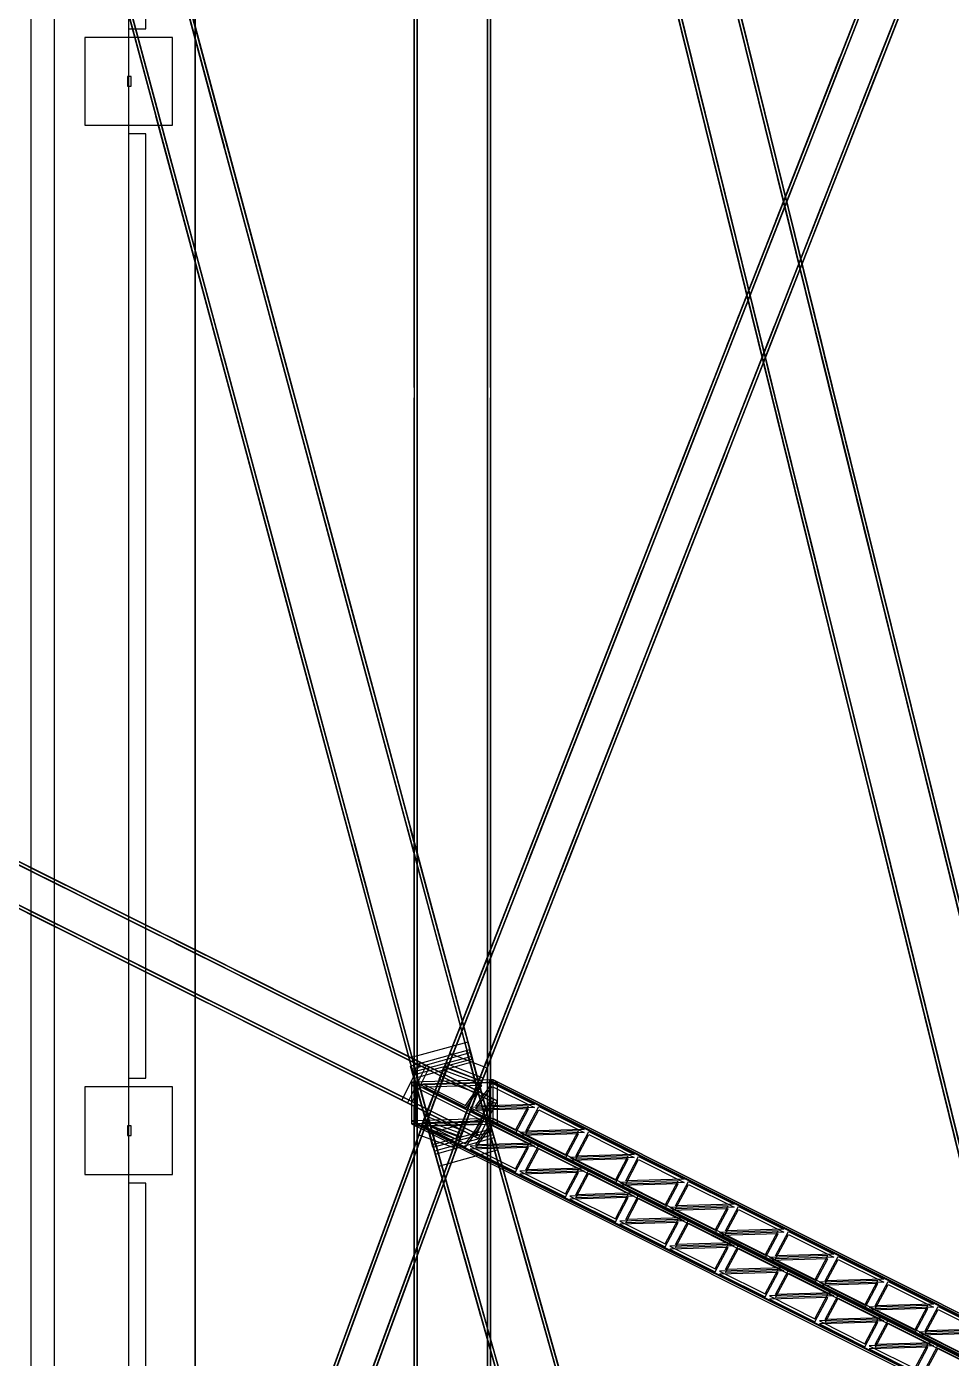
# Model space of a CAD drawing. Header units: millimetres. Extents: x -52000 to 48850, y -48850 to 51750.
# Drawn here: x -24534 to -19686, y 9807 to 16786 of the extents above; entities that cross this region are included whole.
import ezdxf

# ---------------------------------------------------------------- set-up
doc = ezdxf.new("R2010")
doc.units = ezdxf.units.MM
doc.layers.add('D-STR-BASE', color=7, linetype='Continuous', lineweight=25)
doc.layers.add('D-STR-STRC', color=7, linetype='Continuous', lineweight=25)

msp = doc.modelspace()

# ---------------------------------------------------------------- linework, layer by layer
at = {"layer": 'D-STR-BASE'}
for points in [[(-24390, 22450), (-24390, -22450), (-24510, -22450), (-24510, 22450)], [(-24390, 22450), (-24390, -22450), (-24510, -22450), (-24510, 22450)], [(-24000, 22000), (-24000, -22000), (-23650, -22000), (-23650, 22000)], [(-24000, 22000), (-24000, -22000), (-23650, -22000), (-23650, 22000)], [(-24000, 22000), (-24000, -22000), (-23650, -22000), (-23650, 22000)], [(-24000, 22000), (-24000, -22000), (-23650, -22000), (-23650, 22000)], [(-24000, 22000), (-24000, -22000), (-23650, -22000), (-23650, 22000)], [(-24000, 22000), (-24000, -22000), (-23650, -22000), (-23650, 22000)], [(-24000, 22000), (-24000, -22000), (-23650, -22000), (-23650, 22000)], [(-24000, 22000), (-24000, -22000), (-23650, -22000), (-23650, 22000)], [(-24000, 21725), (-24000, 16775), (-23910, 16775), (-23910, 21725)], [(-24000, 21725), (-24000, 16775), (-23910, 16775), (-23910, 21725)], [(-23650, -21650), (23650, -21650), (23650, 21650), (-23650, 21650)], [(-23650, -21650), (23650, -21650), (23650, 21650), (-23650, 21650)], [(-23650, -21650), (23650, -21650), (23650, 21650), (-23650, 21650)], [(-23650, -21650), (23650, -21650), (23650, 21650), (-23650, 21650)], [(-24230, 16270), (-23770, 16270), (-23770, 16730), (-24230, 16730)], [(-24006, 16525), (-24006, 16475), (-23986, 16475), (-23986, 16525)], [(-24000, 16225), (-24000, 11275), (-23910, 11275), (-23910, 16225)], [(-24000, 16225), (-24000, 11275), (-23910, 11275), (-23910, 16225)], [(-24230, 10770), (-23770, 10770), (-23770, 11230), (-24230, 11230)], [(-24006, 11025), (-24006, 10975), (-23986, 10975), (-23986, 11025)], [(-24000, 10725), (-24000, 5775), (-23910, 5775), (-23910, 10725)], [(-24000, 10725), (-24000, 5775), (-23910, 5775), (-23910, 10725)]]:
    msp.add_lwpolyline(points, close=True, dxfattribs=at)
at = {"layer": 'D-STR-STRC'}
for points in [[(-26313.7, 26633.8), (-26208.2, 26240.9), (-22110.7, 10992.2), (-22216.3, 11385.1)], [(-26298.3, 26637.9), (-26192.7, 26245.1), (-22095.3, 10996.4), (-22200.8, 11389.2)], [(-26607.3, 26554.9), (-26501.7, 26162.1), (-22404.3, 10913.3), (-22509.9, 11306.2)], [(-26591.8, 26559.1), (-26486.3, 26166.2), (-22388.8, 10917.5), (-22494.4, 11310.3)], [(-22216.8, 22555.9), (-22108.8, 22118.2), (-18969.3, 9397.3), (-19077.3, 9834.9)], [(-22201.2, 22559.7), (-22093.2, 22122.1), (-18953.8, 9401.1), (-19061.8, 9838.7)], [(-22511.9, 22483), (-22403.9, 22045.4), (-19264.5, 9324.4), (-19372.5, 9762)], [(-22496.4, 22486.9), (-22388.4, 22049.2), (-19248.9, 9328.2), (-19356.9, 9765.9)], [(-22486.6, 22302.6), (-22486.6, 22302.6), (-22486.6, -22302.6), (-22486.6, -22302.6)], [(-22118.6, 22302.6), (-22118.6, 22302.6), (-22118.6, -22302.6), (-22118.6, -22302.6)], [(-22464.2, 11026.5), (-22336.4, 11352.6), (-19197, 19364.5), (-19324.8, 19038.4)], [(-22449.3, 11020.7), (-22321.5, 11346.8), (-19182.1, 19358.6), (-19309.9, 19032.6)], [(-22283.6, 10955.8), (-22155.8, 11281.9), (-19016.4, 19293.7), (-19144.2, 18967.6)], [(-22268.7, 10949.9), (-22140.9, 11276), (-19001.5, 19287.9), (-19129.3, 18961.8)], [(-22502.6, 18558), (-22502.6, 18558), (-22502.6, 14895.9), (-22502.6, 14895.9)], [(-22486.6, 18558), (-22486.6, 18558), (-22486.6, 14895.9), (-22486.6, 14895.9)], [(-22118.6, 18558), (-22118.6, 18558), (-22118.6, 14895.9), (-22118.6, 14895.9)], [(-22102.6, 18558), (-22102.6, 18558), (-22102.6, 14895.9), (-22102.6, 14895.9)], [(-23904, 17666), (-23819.1, 17349.9), (-23497.6, 16153.7)], [(-23902.4, 17660.1), (-23581, 16463.9), (-23496.1, 16147.8)], [(-23888.6, 17670.2), (-23803.6, 17354.1), (-23482.2, 16157.9)], [(-23887, 17664.3), (-23565.5, 16468.1), (-23480.6, 16152)], [(-24182.1, 17591.3), (-24097.2, 17275.2), (-23775.8, 16079)], [(-24197.6, 17587.1), (-24112.7, 17271), (-23791.2, 16074.8)], [(-24196, 17581.2), (-23874.6, 16385), (-23789.6, 16068.9)], [(-24180.6, 17585.4), (-23859.1, 16389.2), (-23774.2, 16073.1)], [(-20344.5, 16436.1), (-20103, 17052.4), (-20013.3, 17281.4)], [(-20339.9, 16447.9), (-20250.1, 16676.9), (-20008.6, 17293.2)], [(-20329.6, 16430.3), (-20088.1, 17046.5), (-19998.4, 17275.6)], [(-20325, 16442.1), (-20235.2, 16671.1), (-19993.7, 17287.4)], [(-20889.6, 17178.4), (-20802.7, 16826.2), (-20558.1, 15835.1)], [(-20889.6, 17178.1), (-20645, 16187), (-20558.1, 15834.8)], [(-20874.1, 17182.2), (-20787.2, 16830.1), (-20542.6, 15838.9)], [(-20874, 17182), (-20629.4, 16190.8), (-20542.5, 15838.7)], [(-20163.9, 16365.3), (-19922.4, 16981.6), (-19832.6, 17210.6)], [(-20159.2, 16377.1), (-20069.5, 16606.2), (-19828, 17222.4)], [(-20149, 16359.5), (-19907.5, 16975.7), (-19817.7, 17204.8)], [(-20144.3, 16371.3), (-20054.6, 16600.3), (-19813.1, 17216.6)], [(-21184.8, 17105.6), (-21097.9, 16753.4), (-20853.3, 15762.2)], [(-21184.7, 17105.3), (-20940.1, 16114.1), (-20853.2, 15762)], [(-21169.3, 17109.4), (-21082.3, 16757.2), (-20837.7, 15766.1)], [(-21169.2, 17109.1), (-20924.6, 16118), (-20837.7, 15765.8)], [(-20606.1, 15768.4), (-20364.6, 16384.7), (-20274.9, 16613.7)], [(-20601.5, 15780.3), (-20511.7, 16009.3), (-20270.3, 16625.6)], [(-20586.6, 15774.4), (-20496.8, 16003.4), (-20255.4, 16619.7)], [(-20591.2, 15762.6), (-20349.7, 16378.9), (-20260, 16607.9)], [(-20425.5, 15697.7), (-20184, 16313.9), (-20094.3, 16543)], [(-20420.9, 15709.5), (-20331.1, 15938.5), (-20089.6, 16554.8)], [(-20406, 15703.6), (-20316.2, 15932.7), (-20074.7, 16548.9)], [(-20410.6, 15691.8), (-20169.1, 16308.1), (-20079.4, 16537.1)], [(-23562.6, 16395.3), (-23477.6, 16079.2), (-23156.2, 14883)], [(-23561, 16389.4), (-23239.5, 15193.2), (-23154.6, 14877.1)], [(-23547.1, 16399.5), (-23462.2, 16083.3), (-23140.7, 14887.2)], [(-23545.5, 16393.5), (-23224.1, 15197.4), (-23139.1, 14881.2)], [(-23856.1, 16316.4), (-23771.2, 16000.3), (-23449.8, 14804.1)], [(-23854.6, 16310.5), (-23533.1, 15114.3), (-23448.2, 14798.2)], [(-23840.7, 16320.6), (-23755.7, 16004.4), (-23434.3, 14808.3)], [(-23839.1, 16314.6), (-23517.7, 15118.5), (-23432.7, 14802.3)], [(-20612.5, 16122.1), (-20525.6, 15770), (-20281, 14778.8)], [(-20612.4, 16121.9), (-20367.8, 15130.7), (-20280.9, 14778.6)], [(-20628, 16118.3), (-20541.1, 15766.1), (-20296.5, 14775)], [(-20628, 16118.1), (-20383.4, 15126.9), (-20296.4, 14774.7)], [(-20923.2, 16045.5), (-20836.3, 15693.3), (-20591.6, 14702.1)], [(-20923.1, 16045.2), (-20678.5, 15054.1), (-20591.6, 14701.9)], [(-20907.6, 16049.3), (-20820.7, 15697.1), (-20576.1, 14706)], [(-20907.6, 16049.1), (-20663, 15057.9), (-20576.1, 14705.7)], [(-20867.7, 15100.8), (-20626.2, 15717), (-20536.5, 15946.1)], [(-20863.1, 15112.6), (-20773.4, 15341.6), (-20531.9, 15957.9)], [(-20852.8, 15094.9), (-20611.3, 15711.2), (-20521.6, 15940.2)], [(-20848.2, 15106.8), (-20758.5, 15335.8), (-20517, 15952.1)], [(-20687.1, 15030), (-20445.6, 15646.3), (-20355.9, 15875.3)], [(-20682.5, 15041.8), (-20592.7, 15270.9), (-20351.2, 15887.1)], [(-20672.2, 15024.2), (-20430.7, 15640.4), (-20341, 15869.5)], [(-20667.6, 15036), (-20577.8, 15265), (-20336.3, 15881.3)], [(-21124.7, 14444.9), (-21035, 14674), (-20793.5, 15290.2)], [(-21109.8, 14439.1), (-21020.1, 14668.1), (-20778.6, 15284.4)], [(-21129.3, 14433.1), (-20887.9, 15049.4), (-20798.1, 15278.4)], [(-21114.4, 14427.3), (-20873, 15043.6), (-20783.2, 15272.6)], [(-20944.1, 14374.2), (-20854.3, 14603.2), (-20612.9, 15219.5)], [(-20948.7, 14362.4), (-20707.2, 14978.6), (-20617.5, 15207.7)], [(-20933.8, 14356.5), (-20692.3, 14972.8), (-20602.6, 15201.8)], [(-20929.2, 14368.3), (-20839.4, 14597.4), (-20598, 15213.6)], [(-23221.1, 15124.6), (-23136.2, 14808.5), (-22814.7, 13612.3)], [(-23219.5, 15118.7), (-22898.1, 13922.5), (-22813.1, 13606.4)], [(-23205.7, 15128.7), (-23120.7, 14812.6), (-22799.3, 13616.4)], [(-23204.1, 15122.8), (-22882.6, 13926.6), (-22797.7, 13610.5)], [(-23514.7, 15045.7), (-23429.7, 14729.6), (-23108.3, 13533.4)], [(-23513.1, 15039.8), (-23191.7, 13843.6), (-23106.7, 13527.5)], [(-23499.2, 15049.8), (-23414.3, 14733.7), (-23092.9, 13537.5)], [(-23497.6, 15043.9), (-23176.2, 13847.7), (-23091.3, 13531.6)], [(-20366.4, 15058.2), (-20279.5, 14706.1), (-20034.9, 13714.9)], [(-20366.3, 15058), (-20121.7, 14066.8), (-20034.8, 13714.7)], [(-20350.9, 15062.1), (-20264, 14709.9), (-20019.3, 13718.7)], [(-20350.8, 15061.8), (-20106.2, 14070.7), (-20019.3, 13718.5)], [(-20661.5, 14985.4), (-20574.6, 14633.2), (-20330, 13642.1)], [(-20661.5, 14985.1), (-20416.9, 13994), (-20330, 13641.8)], [(-20646, 14989.2), (-20559.1, 14637.1), (-20314.5, 13645.9)], [(-20646, 14989), (-20401.3, 13997.8), (-20314.4, 13645.7)], [(-22502.6, 14840.9), (-22502.6, 14840.9), (-22502.6, 11178.8), (-22502.6, 11178.8)], [(-22486.6, 14840.9), (-22486.6, 14840.9), (-22486.6, 11178.8), (-22486.6, 11178.8)], [(-22118.6, 14840.9), (-22118.6, 14840.9), (-22118.6, 11178.8), (-22118.6, 11178.8)], [(-22102.6, 14840.9), (-22102.6, 14840.9), (-22102.6, 11178.8), (-22102.6, 11178.8)], [(-21391, 13765.5), (-21149.5, 14381.7), (-21059.7, 14610.8)], [(-21386.3, 13777.3), (-21296.6, 14006.3), (-21055.1, 14622.6)], [(-21376.1, 13759.6), (-21134.6, 14375.9), (-21044.8, 14604.9)], [(-21371.4, 13771.5), (-21281.7, 14000.5), (-21040.2, 14616.8)], [(-21210.3, 13694.7), (-20968.9, 14311), (-20879.1, 14540)], [(-21205.7, 13706.5), (-21116, 13935.5), (-20874.5, 14551.8)], [(-21195.4, 13688.9), (-20954, 14305.1), (-20864.2, 14534.2)], [(-21190.8, 13700.7), (-21101.1, 13929.7), (-20859.6, 14546)], [(-20104.8, 13998.1), (-20017.9, 13646), (-19773.3, 12654.8)], [(-20104.7, 13997.9), (-19860.1, 13006.7), (-19773.2, 12654.6)], [(-20089.2, 14002), (-20002.3, 13649.8), (-19757.7, 12658.7)], [(-20089.2, 14001.7), (-19844.6, 13010.6), (-19757.7, 12658.4)], [(-21652.6, 13097.8), (-21411.1, 13714.1), (-21321.4, 13943.1)], [(-21648, 13109.6), (-21558.2, 13338.7), (-21316.7, 13954.9)], [(-21637.7, 13092), (-21396.2, 13708.2), (-21306.5, 13937.3)], [(-21633.1, 13103.8), (-21543.3, 13332.8), (-21301.8, 13949.1)], [(-20399.9, 13925.3), (-20313, 13573.1), (-20068.4, 12582)], [(-20399.9, 13925.1), (-20155.3, 12933.9), (-20068.3, 12581.7)], [(-20384.4, 13929.1), (-20297.5, 13577), (-20052.9, 12585.8)], [(-20384.3, 13928.9), (-20139.7, 12937.7), (-20052.8, 12585.6)], [(-22879.7, 13853.9), (-22794.7, 13537.7), (-22473.3, 12341.6)], [(-22878.1, 13847.9), (-22556.6, 12651.8), (-22471.7, 12335.6)], [(-22864.2, 13858), (-22779.3, 13541.9), (-22457.8, 12345.7)], [(-22862.6, 13852.1), (-22541.2, 12655.9), (-22456.2, 12339.8)], [(-21472, 13027), (-21230.5, 13643.3), (-21140.7, 13872.3)], [(-21467.3, 13038.9), (-21377.6, 13267.9), (-21136.1, 13884.2)], [(-21457.1, 13021.2), (-21215.6, 13637.5), (-21125.8, 13866.5)], [(-21452.4, 13033), (-21362.7, 13262.1), (-21121.2, 13878.3)], [(-23173.2, 13775), (-23088.3, 13458.8), (-22766.9, 12262.7)], [(-23171.6, 13769), (-22850.2, 12572.9), (-22765.3, 12256.7)], [(-23157.8, 13779.1), (-23072.8, 13463), (-22751.4, 12266.8)], [(-23156.2, 13773.2), (-22834.8, 12577), (-22749.8, 12260.9)], [(-26543.5, 13376.9), (-26172.4, 13191.3), (-22074.9, 11142.6), (-22446.1, 11328.2)], [(-26536.4, 13391.2), (-26165.2, 13205.6), (-22067.8, 11156.9), (-22439, 11342.5)], [(-21914.2, 12430.2), (-21672.7, 13046.4), (-21583, 13275.5)], [(-21909.6, 12442), (-21819.8, 12671), (-21578.3, 13287.3)], [(-21899.3, 12424.3), (-21657.8, 13040.6), (-21568.1, 13269.6)], [(-21894.7, 12436.1), (-21804.9, 12665.2), (-21563.4, 13281.4)], [(-26634.8, 13194.4), (-26263.6, 13008.8), (-22166.2, 10960.1), (-22537.3, 11145.7)], [(-26627.6, 13208.7), (-26256.5, 13023.1), (-22159, 10974.4), (-22530.2, 11160)], [(-21733.6, 12359.4), (-21492.1, 12975.7), (-21402.3, 13204.7)], [(-21728.9, 12371.2), (-21639.2, 12600.2), (-21397.7, 13216.5)], [(-21718.7, 12353.6), (-21477.2, 12969.8), (-21387.5, 13198.9)], [(-21714.1, 12365.4), (-21624.3, 12594.4), (-21382.8, 13210.7)], [(-19843.2, 12938.1), (-19756.3, 12585.9), (-19511.6, 11594.7)], [(-19843.1, 12937.8), (-19598.5, 11946.7), (-19511.6, 11594.5)], [(-19827.6, 12941.9), (-19740.7, 12589.7), (-19496.1, 11598.6)], [(-19827.6, 12941.6), (-19583, 11950.5), (-19496, 11598.3)], [(-20138.3, 12865.2), (-20051.4, 12513.1), (-19806.8, 11521.9)], [(-20138.2, 12865), (-19893.6, 11873.8), (-19806.7, 11521.7)], [(-20122.8, 12869.1), (-20035.9, 12516.9), (-19791.3, 11525.7)], [(-20122.7, 12868.8), (-19878.1, 11877.6), (-19791.2, 11525.5)], [(-25097.9, 12654), (-24832.1, 12521.2), (-24520.4, 12365.3)], [(-25090.7, 12668.3), (-24825, 12535.5), (-24513.2, 12379.6)], [(-22538.2, 12583.1), (-22453.3, 12267), (-22146.4, 11124.9)], [(-22536.6, 12577.2), (-22229.7, 11435.1), (-22144.8, 11119)], [(-22522.7, 12587.3), (-22437.8, 12271.1), (-22130.9, 11129)], [(-22521.2, 12581.3), (-22214.3, 11439.2), (-22129.3, 11123.1)], [(-22175.8, 11762.5), (-21934.3, 12378.8), (-21844.6, 12607.8)], [(-22171.2, 11774.3), (-22081.4, 12003.4), (-21840, 12619.6)], [(-22160.9, 11756.7), (-21919.4, 12372.9), (-21829.7, 12602)], [(-22156.3, 11768.5), (-22066.6, 11997.5), (-21825.1, 12613.8)], [(-24781, 12495.6), (-24469.3, 12339.7), (-24203.5, 12206.9)], [(-24773.8, 12509.9), (-24462.1, 12354), (-24196.4, 12221.2)], [(-24749.2, 12497.6), (-24483.5, 12364.7), (-24171.8, 12208.9)], [(-22831.8, 12504.2), (-22746.8, 12188.1), (-22439.9, 11046)], [(-22830.2, 12498.3), (-22523.3, 11356.2), (-22438.4, 11040.1)], [(-22816.3, 12508.4), (-22731.4, 12192.3), (-22424.5, 11050.1)], [(-22814.7, 12502.5), (-22507.8, 11360.3), (-22422.9, 11044.2)], [(-21995.2, 11691.7), (-21753.7, 12308), (-21664, 12537)], [(-21990.6, 11703.5), (-21900.8, 11932.6), (-21659.3, 12548.8)], [(-21980.3, 11685.9), (-21738.8, 12302.2), (-21649.1, 12531.2)], [(-21975.7, 11697.7), (-21885.9, 11926.7), (-21644.4, 12543)], [(-24756.4, 12483.3), (-24490.7, 12350.4), (-24178.9, 12194.6)], [(-24872.2, 12313.1), (-24560.5, 12157.3), (-24294.8, 12024.4)], [(-24865.1, 12327.4), (-24553.3, 12171.6), (-24287.6, 12038.7)], [(-24847.6, 12300.8), (-24581.9, 12168), (-24270.2, 12012.1)], [(-24840.5, 12315.1), (-24574.8, 12182.3), (-24263, 12026.4)], [(-24439.5, 12324.9), (-24127.8, 12169), (-23862.1, 12036.1)], [(-24432.4, 12339.2), (-24120.7, 12183.3), (-23854.9, 12050.4)], [(-24415, 12312.6), (-24149.2, 12179.7), (-23837.5, 12023.8)], [(-24407.8, 12326.9), (-24142.1, 12194), (-23830.3, 12038.2)], [(-24523.6, 12156.7), (-24211.9, 12000.8), (-23946.2, 11868)], [(-24499, 12144.4), (-24233.3, 12011.6), (-23921.6, 11855.7)], [(-24098.1, 12154.1), (-23786.4, 11998.3), (-23520.6, 11865.4)], [(-24090.9, 12168.4), (-23779.2, 12012.6), (-23513.5, 11879.7)], [(-24066.3, 12156.2), (-23800.6, 12023.3), (-23488.9, 11867.4)], [(-24530.8, 12142.4), (-24219, 11986.5), (-23953.3, 11853.7)], [(-24506.2, 12130.1), (-24240.5, 11997.2), (-23928.7, 11841.4)], [(-24073.5, 12141.8), (-23807.8, 12009), (-23496, 11853.1)], [(-24189.3, 11971.7), (-23877.6, 11815.8), (-23611.9, 11682.9)], [(-24182.2, 11986), (-23870.4, 11830.1), (-23604.7, 11697.3)], [(-24164.7, 11959.4), (-23899, 11826.5), (-23587.3, 11670.7)], [(-24157.6, 11973.7), (-23891.8, 11840.8), (-23580.1, 11685)], [(-23756.6, 11983.4), (-23444.9, 11827.5), (-23179.2, 11694.7)], [(-23749.5, 11997.7), (-23437.7, 11841.9), (-23172, 11709)], [(-23732, 11971.1), (-23466.3, 11838.3), (-23154.6, 11682.4)], [(-23724.9, 11985.4), (-23459.2, 11852.6), (-23147.4, 11696.7)], [(-22422.8, 11132.1), (-22196, 11711.1), (-22106.2, 11940.2)], [(-22418.2, 11143.9), (-22328.5, 11373), (-22101.6, 11952)], [(-22407.9, 11126.3), (-22181.1, 11705.3), (-22091.3, 11934.3)], [(-22403.3, 11138.1), (-22313.6, 11367.1), (-22086.7, 11946.1)], [(-22242.2, 11061.3), (-22015.3, 11640.3), (-21925.6, 11869.4)], [(-22237.6, 11073.2), (-22147.8, 11302.2), (-21921, 11881.2)], [(-22222.7, 11067.3), (-22132.9, 11296.4), (-21906.1, 11875.4)], [(-23847.9, 11800.9), (-23536.1, 11645.1), (-23270.4, 11512.2)], [(-23840.7, 11815.3), (-23529, 11659.4), (-23263.3, 11526.5)], [(-23816.1, 11803), (-23550.4, 11670.1), (-23238.7, 11514.2)], [(-23415.2, 11812.7), (-23103.4, 11656.8), (-22837.7, 11524)], [(-23408, 11827), (-23096.3, 11671.1), (-22830.6, 11538.3)], [(-23390.6, 11800.4), (-23124.9, 11667.5), (-22813.1, 11511.7)], [(-23383.4, 11814.7), (-23117.7, 11681.8), (-22806, 11526)], [(-22227.3, 11055.5), (-22000.4, 11634.5), (-21910.7, 11863.5)], [(-19876.7, 11805.1), (-19789.8, 11453), (-19545.2, 10461.8)], [(-19876.6, 11804.9), (-19632, 10813.7), (-19545.1, 10461.6)], [(-19861.2, 11809), (-19774.2, 11456.8), (-19529.6, 10465.6)], [(-19861.1, 11808.7), (-19616.5, 10817.6), (-19529.6, 10465.4)], [(-23823.3, 11788.7), (-23557.5, 11655.8), (-23245.8, 11499.9)], [(-23066.6, 11656.3), (-22754.8, 11500.4), (-22489.1, 11367.5)], [(-23506.4, 11630.2), (-23194.7, 11474.4), (-22929, 11341.5)], [(-23499.3, 11644.5), (-23187.5, 11488.7), (-22921.8, 11355.8)], [(-23481.8, 11617.9), (-23216.1, 11485.1), (-22904.4, 11329.2)], [(-23474.7, 11632.2), (-23208.9, 11499.4), (-22897.2, 11343.5)], [(-23073.7, 11642), (-22762, 11486.1), (-22496.3, 11353.2)], [(-23049.1, 11629.7), (-22783.4, 11496.8), (-22471.7, 11340.9)], [(-23042, 11644), (-22776.3, 11511.1), (-22464.5, 11355.2)], [(-23165, 11459.5), (-22853.2, 11303.6), (-22587.5, 11170.8)], [(-23157.8, 11473.8), (-22846.1, 11317.9), (-22580.3, 11185.1)], [(-23140.4, 11447.2), (-22874.6, 11314.3), (-22562.9, 11158.5)], [(-23133.2, 11461.5), (-22867.5, 11328.6), (-22555.8, 11172.8)], [(-22732.3, 11471.2), (-22442.1, 11326.1), (-22176.4, 11193.3)], [(-22725.1, 11485.5), (-22434.9, 11340.5), (-22169.2, 11207.6)], [(-22707.7, 11458.9), (-22442, 11326.1), (-22151.8, 11181)], [(-22700.5, 11473.2), (-22434.8, 11340.4), (-22144.6, 11195.3)], [(-22220.9, 11463.8), (-22529.9, 11380.7), (-22424.3, 10987.9), (-22115.3, 11070.9)], [(-22213.3, 11424.6), (-22521.3, 11337.9), (-22517.3, 11323.5), (-22209.2, 11410.2)], [(-22213.3, 11424.6), (-22521.3, 11337.9), (-22391.8, 10878), (-22083.8, 10964.7)], [(-22200.8, 11389.2), (-22509.9, 11306.2), (-22506.6, 11293.9), (-22197.5, 11377)], [(-22200.8, 11389.2), (-22509.9, 11306.2), (-22404.3, 10913.3), (-22095.3, 10996.4)], [(-22444.1, 11077.9), (-22248.5, 11001.3), (-22120.8, 11327.4), (-22316.3, 11404)], [(-22228.7, 11420.3), (-22099.2, 10960.3), (-18959.8, -190.9), (-19089.3, 269)], [(-22213.3, 11424.6), (-22083.8, 10964.7), (-18944.4, -186.6), (-19073.9, 273.3)], [(-26552, -109.3), (-26445.1, 181.7), (-22347.7, 11333), (-22454.6, 11042)], [(-26537, -114.8), (-26430.1, 176.2), (-22332.6, 11327.5), (-22439.6, 11036.5)], [(-22468.7, 11357.3), (-22567.1, 11160.6), (-22195.9, 10975), (-22097.5, 11171.7)], [(-22439, 11342.5), (-22537.3, 11145.7), (-22520.5, 11137.3), (-22422.1, 11334)], [(-22439, 11342.5), (-22537.3, 11145.7), (-22166.2, 10960.1), (-22067.8, 11156.9)], [(-22521.3, 11337.9), (-22391.8, 10878), (-19252.4, -273.3), (-19381.9, 186.6)], [(-22505.9, 11342.2), (-22376.4, 10882.3), (-19237, -269), (-19366.5, 190.9)], [(-22195.3, 11360.6), (-22503.3, 11273.8), (-22373.8, 10813.9), (-22065.8, 10900.6)], [(-22464.2, 11026.5), (-22268.7, 10949.9), (-22140.9, 11276), (-22336.4, 11352.6)], [(-22454.6, 11042), (-22257.5, 10969.6), (-22150.5, 11260.6), (-22347.7, 11333)], [(-22352.7, 11319.1), (-22155.6, 11246.7), (-22150.5, 11260.6), (-22347.7, 11333)], [(-22342.5, 11337.1), (-22147, 11260.5), (-22140.9, 11276), (-22336.4, 11352.6)], [(-26369.9, -176.2), (-26263, 114.8), (-22165.6, 11266.1), (-22272.5, 10975.1)], [(-26354.9, -181.7), (-26248, 109.3), (-22150.5, 11260.6), (-22257.5, 10969.6)], [(-22823.5, 11288.8), (-22533.3, 11143.7), (-22267.6, 11010.8)], [(-22816.3, 11303.1), (-22526.2, 11158), (-22260.4, 11025.1)], [(-22798.9, 11276.5), (-22533.2, 11143.6), (-22243, 10998.5)], [(-22791.8, 11290.8), (-22526, 11157.9), (-22235.9, 11012.8)], [(-22088.6, 11266.6), (-22516.5, 11254.3), (-19377.1, 9684.6), (-18949.2, 9696.9)], [(-22088.6, 11048.2), (-22088.6, 11266.6), (-22516.5, 11254.3), (-22516.5, 11035.9)], [(-22497, 11036.5), (-22497, 11254.9), (-22516.5, 11254.3), (-22516.5, 11035.9)], [(-22088.6, 11250.8), (-22516.5, 11238.5), (-19377.1, 9668.7), (-18949.2, 9681)], [(-22065.3, 11036.6), (-22065.3, 11255), (-22493.2, 11242.7), (-22493.2, 11024.3)], [(-22477.8, 10978.7), (-22280.7, 10906.2), (-22173.8, 11197.3), (-22370.9, 11269.7)], [(-22148, 11252.6), (-22454.3, 11243.8), (-22232.9, 11133.1)], [(-22148, 11236.7), (-22454.3, 11227.9), (-22232.9, 11117.2)], [(-22194.5, 11298.7), (-21963.9, 10479.9), (-21859.7, 10109.8)], [(-22193.5, 11295.1), (-22089.3, 10925), (-21858.8, 10106.2)], [(-22179.1, 11303), (-21948.5, 10484.2), (-21844.3, 10114.1)], [(-22093.7, 11248.6), (-21872.3, 11137.9), (-22178.6, 11129.1)], [(-22178.1, 11299.5), (-22073.9, 10929.4), (-21843.4, 10110.6)], [(-22088.6, 11048.2), (-22088.6, 11266.6), (-22108.1, 11266.1), (-22108.1, 11047.7)], [(-22769, 10186.3), (-22467.7, 11006.4), (-22392.6, 11210.8)], [(-22768, 10189), (-22692.9, 10393.4), (-22391.6, 11213.5)], [(-22754, 10180.8), (-22452.6, 11000.9), (-22377.5, 11205.3)], [(-22753, 10183.5), (-22677.9, 10387.9), (-22376.6, 11208)], [(-22487.1, 11216.3), (-22256.6, 10397.5), (-22152.4, 10027.4)], [(-22486.1, 11212.8), (-22381.9, 10842.7), (-22151.4, 10023.9)], [(-22471.7, 11220.6), (-22241.2, 10401.8), (-22137, 10031.7)], [(-22470.7, 11217.1), (-22366.5, 10847), (-22136, 10028.2)], [(-22093.7, 11232.7), (-21872.3, 11122), (-22178.6, 11113.2)], [(-22586.9, 10119.4), (-22285.6, 10939.5), (-22210.5, 11143.9)], [(-22585.9, 10122.1), (-22510.8, 10326.5), (-22209.5, 11146.6)], [(-22571.9, 10113.9), (-22270.6, 10934), (-22195.4, 11138.4)], [(-22570.9, 10116.6), (-22495.8, 10321), (-22194.5, 11141)], [(-22502.6, 11123.8), (-22502.6, 11123.8), (-22502.6, 7461.7), (-22502.6, 7461.7)], [(-22486.6, 11123.8), (-22486.6, 11123.8), (-22486.6, 7461.7), (-22486.6, 7461.7)], [(-21903.3, 11130.2), (-22209.6, 11121.4), (-21971.3, 11002.3)], [(-21903.3, 11114.4), (-22209.6, 11105.6), (-21971.3, 10986.4)], [(-22084.7, 11165.3), (-22183, 10968.5), (-22166.2, 10960.1), (-22067.8, 11156.9)], [(-22118.6, 11123.8), (-22118.6, 11123.8), (-22118.6, 7461.7), (-22118.6, 7461.7)], [(-22102.6, 11123.8), (-22102.6, 11123.8), (-22102.6, 7461.7), (-22102.6, 7461.7)], [(-21849, 11126.3), (-21610.7, 11007.1), (-21917, 10998.3)], [(-21849, 11110.4), (-21610.7, 10991.2), (-21917, 10982.4)], [(-22088.6, 11064.1), (-22516.5, 11051.8), (-19377.1, 9482.1), (-18949.2, 9494.4)], [(-22088.6, 11048.2), (-22516.5, 11035.9), (-19377.1, 9466.2), (-18949.2, 9478.5)], [(-22464.2, 11026.5), (-22268.7, 10949.9), (-22262.6, 10965.5), (-22458.1, 11042.1)], [(-22454.6, 11042), (-22257.5, 10969.6), (-22252.4, 10983.4), (-22449.5, 11055.8)], [(-22148, 11050.1), (-22454.3, 11041.3), (-22232.9, 10930.6)], [(-22148, 11034.2), (-22454.3, 11025.4), (-22232.9, 10914.7)], [(-22093.7, 11046.1), (-21872.3, 10935.4), (-22178.6, 10926.6)], [(-22093.7, 11030.2), (-21872.3, 10919.5), (-22178.6, 10910.7)], [(-22098.6, 11008.6), (-22407.6, 10925.6), (-22404.3, 10913.3), (-22095.3, 10996.4)], [(-22087.9, 10979), (-22395.9, 10892.3), (-22391.8, 10878), (-22083.8, 10964.7)], [(-21641.6, 10999.4), (-21948, 10990.6), (-21709.6, 10871.5)], [(-21641.6, 10983.6), (-21948, 10974.7), (-21709.6, 10855.6)], [(-21587.4, 10995.4), (-21349.1, 10876.3), (-21655.4, 10867.5)], [(-21587.4, 10979.6), (-21349.1, 10860.4), (-21655.4, 10851.6)], [(-21903.3, 10927.7), (-22209.6, 10918.9), (-21971.3, 10799.8)], [(-21903.3, 10911.8), (-22209.6, 10903), (-21971.3, 10783.9)], [(-21849, 10923.7), (-21610.7, 10804.6), (-21917, 10795.8)], [(-21849, 10907.8), (-21610.7, 10788.7), (-21917, 10779.9)], [(-21380, 10868.6), (-21686.3, 10859.8), (-21448, 10740.7)], [(-21380, 10852.7), (-21686.3, 10843.9), (-21448, 10724.8)], [(-21325.8, 10864.6), (-21087.5, 10745.5), (-21393.8, 10736.7)], [(-21325.8, 10848.8), (-21087.5, 10729.6), (-21393.8, 10720.8)], [(-21641.6, 10796.9), (-21948, 10788.1), (-21709.6, 10669)], [(-21641.6, 10781), (-21948, 10772.2), (-21709.6, 10653.1)], [(-21587.4, 10792.9), (-21349.1, 10673.8), (-21655.4, 10665)], [(-21587.4, 10777), (-21349.1, 10657.9), (-21655.4, 10649.1)], [(-21118.4, 10737.8), (-21424.7, 10729), (-21186.4, 10609.9)], [(-21118.4, 10721.9), (-21424.7, 10713.1), (-21186.4, 10594)], [(-21064.1, 10733.8), (-20825.8, 10614.7), (-21132.2, 10605.9)], [(-21064.1, 10717.9), (-20825.8, 10598.8), (-21132.2, 10590)], [(-21380, 10666.1), (-21686.3, 10657.3), (-21448, 10538.1)], [(-21380, 10650.2), (-21686.3, 10641.4), (-21448, 10522.3)], [(-21325.8, 10662.1), (-21087.5, 10543), (-21393.8, 10534.2)], [(-21325.8, 10646.2), (-21087.5, 10527.1), (-21393.8, 10518.3)], [(-20856.8, 10607), (-21163.1, 10598.2), (-20924.8, 10479.1)], [(-20856.8, 10591.1), (-21163.1, 10582.3), (-20924.8, 10463.2)], [(-20802.5, 10603), (-20564.2, 10483.9), (-20870.5, 10475.1)], [(-20802.5, 10587.1), (-20564.2, 10468), (-20870.5, 10459.2)], [(-21118.4, 10535.3), (-21424.7, 10526.5), (-21186.4, 10407.3)], [(-21118.4, 10519.4), (-21424.7, 10510.6), (-21186.4, 10391.4)], [(-21064.1, 10531.3), (-20825.8, 10412.1), (-21132.2, 10403.3)], [(-21064.1, 10515.4), (-20825.8, 10396.3), (-21132.2, 10387.5)], [(-20595.2, 10476.2), (-20901.5, 10467.4), (-20663.2, 10348.2)], [(-20540.9, 10472.2), (-20302.6, 10353.1), (-20608.9, 10344.3)], [(-21945.9, 10415.8), (-21702.3, 9550.6), (-21598.1, 9180.5)], [(-21944.9, 10412.3), (-21840.7, 10042.2), (-21597.1, 9177)], [(-21930.5, 10420.2), (-21686.9, 9554.9), (-21582.7, 9184.8)], [(-21929.5, 10416.6), (-21825.3, 10046.5), (-21581.7, 9181.3)], [(-20856.8, 10404.5), (-21163.1, 10395.7), (-20924.8, 10276.5)], [(-20595.2, 10460.3), (-20901.5, 10451.5), (-20663.2, 10332.4)], [(-20802.5, 10400.5), (-20564.2, 10281.3), (-20870.5, 10272.5)], [(-20540.9, 10456.3), (-20302.6, 10337.2), (-20608.9, 10328.4)], [(-23109.5, 9259.7), (-23034.3, 9464.2), (-22716.2, 10330.1)], [(-22238.5, 10333.4), (-21994.9, 9468.2), (-21890.7, 9098.1)], [(-22237.5, 10329.9), (-22133.3, 9959.8), (-21889.8, 9094.6)], [(-22223.1, 10337.8), (-21979.5, 9472.5), (-21875.3, 9102.4)], [(-22222.1, 10334.3), (-22117.9, 9964.2), (-21874.4, 9098.9)], [(-20856.8, 10388.6), (-21163.1, 10379.8), (-20924.8, 10260.6)], [(-20802.5, 10384.6), (-20564.2, 10265.5), (-20870.5, 10256.6)], [(-20333.5, 10345.4), (-20639.9, 10336.6), (-20401.6, 10217.4)], [(-20333.5, 10329.5), (-20639.9, 10320.7), (-20401.6, 10201.5)], [(-20279.3, 10341.4), (-20041, 10222.2), (-20347.3, 10213.4)], [(-23110.4, 9257.1), (-22792.3, 10123), (-22717.1, 10327.4)], [(-23095.4, 9251.5), (-22777.2, 10117.5), (-22702.1, 10321.9)], [(-23094.4, 9254.2), (-23019.3, 9458.6), (-22701.1, 10324.6)], [(-22928.3, 9190.2), (-22610.2, 10056.1), (-22535, 10260.5)], [(-22927.4, 9192.8), (-22852.2, 9397.2), (-22534.1, 10263.2)], [(-20595.2, 10273.7), (-20901.5, 10264.9), (-20663.2, 10145.7)], [(-20540.9, 10269.7), (-20302.6, 10150.5), (-20608.9, 10141.7)], [(-20279.3, 10325.5), (-20041, 10206.4), (-20347.3, 10197.6)], [(-22913.3, 9184.6), (-22595.1, 10050.6), (-22520, 10255)], [(-22912.3, 9187.3), (-22837.2, 9391.7), (-22519, 10257.7)], [(-20595.2, 10257.8), (-20901.5, 10249), (-20663.2, 10129.8)], [(-20540.9, 10253.8), (-20302.6, 10134.6), (-20608.9, 10125.8)], [(-20071.9, 10214.6), (-20378.2, 10205.8), (-20139.9, 10086.6)], [(-20071.9, 10198.7), (-20378.2, 10189.9), (-20139.9, 10070.7)], [(-20017.7, 10210.6), (-19779.4, 10091.4), (-20085.7, 10082.6)], [(-20017.7, 10194.7), (-19779.4, 10075.6), (-20085.7, 10066.7)], [(-20333.5, 10142.9), (-20639.9, 10134.1), (-20401.6, 10014.9)], [(-20333.5, 10127), (-20639.9, 10118.2), (-20401.6, 9999)], [(-20279.3, 10138.9), (-20041, 10019.7), (-20347.3, 10010.9)], [(-20279.3, 10123), (-20041, 10003.8), (-20347.3, 9995)], [(-19810.3, 10083.8), (-20116.6, 10075), (-19878.3, 9955.8)], [(-19810.3, 10067.9), (-20116.6, 10059.1), (-19878.3, 9939.9)], [(-19756, 10079.8), (-19517.7, 9960.6), (-19824.1, 9951.8)], [(-19756, 10063.9), (-19517.7, 9944.7), (-19824.1, 9935.9)], [(-20071.9, 10012), (-20378.2, 10003.2), (-20139.9, 9884.1)], [(-20071.9, 9996.2), (-20378.2, 9987.4), (-20139.9, 9868.2)], [(-20017.7, 10008.1), (-19779.4, 9888.9), (-20085.7, 9880.1)], [(-20017.7, 9992.2), (-19779.4, 9873), (-20085.7, 9864.2)], [(-19548.7, 9953), (-19855, 9944.2), (-19616.7, 9825)], [(-19548.7, 9937.1), (-19855, 9928.3), (-19616.7, 9809.1)], [(-19810.3, 9881.2), (-20116.6, 9872.4), (-19878.3, 9753.3)], [(-19810.3, 9865.4), (-20116.6, 9856.6), (-19878.3, 9737.4)], [(-19756, 9877.3), (-19517.7, 9758.1), (-19824.1, 9749.3)], [(-19756, 9861.4), (-19517.7, 9742.2), (-19824.1, 9733.4)]]:
    msp.add_lwpolyline(points, close=True, dxfattribs=at)
for points in [[(-26298.3, 26637.9), (-22200.8, 11389.2)], [(-26295, 26625.7), (-22197.5, 11377)], [(-26607.3, 26554.9), (-22509.9, 11306.2)], [(-26604, 26542.6), (-22506.6, 11293.9)], [(-26196, 26257.4), (-22098.6, 11008.6)], [(-26192.7, 26245.1), (-22095.3, 10996.4)], [(-26505, 26174.3), (-22407.6, 10925.6)], [(-26501.7, 26162.1), (-22404.3, 10913.3)], [(-22201.2, 22559.7), (-19061.8, 9838.7)], [(-22197.8, 22546), (-19058.4, 9825)], [(-22511.9, 22483), (-19372.5, 9762)], [(-22508.5, 22469.4), (-19369.1, 9748.4)], [(-22502.6, 22302.6), (-22502.6, -22302.6)], [(-22102.6, 22302.6), (-22102.6, -22302.6)], [(-22096.6, 22135.8), (-18957.2, 9414.8)], [(-22407.3, 22059.1), (-19267.8, 9338.1)], [(-22093.2, 22122.1), (-18953.8, 9401.1)], [(-22403.9, 22045.4), (-19264.5, 9324.4)], [(-22342.5, 11337.1), (-19203.1, 19349)], [(-22336.4, 11352.6), (-19197, 19364.5)], [(-22147, 11260.5), (-19007.6, 19272.3)], [(-22140.9, 11276), (-19001.5, 19287.9)], [(-22458.1, 11042.1), (-19318.7, 19053.9)], [(-22464.2, 11026.5), (-19324.8, 19038.4)], [(-22268.7, 10949.9), (-19129.3, 18961.8)], [(-22262.6, 10965.5), (-19123.2, 18977.3)], [(-26536.4, 13391.2), (-22439, 11342.5)], [(-26519.5, 13382.7), (-22422.1, 11334)], [(-26634.8, 13194.4), (-22537.3, 11145.7)], [(-26182.1, 13214), (-22084.7, 11165.3)], [(-26165.2, 13205.6), (-22067.8, 11156.9)], [(-26617.9, 13186), (-22520.5, 11137.3)], [(-26280.5, 13017.3), (-22183, 10968.5)], [(-26263.6, 13008.8), (-22166.2, 10960.1)], [(-22220.9, 11463.8), (-22200.8, 11389.2)], [(-22529.9, 11380.7), (-22509.9, 11306.2)], [(-22336.4, 11352.6), (-22316.3, 11404)], [(-22213.3, 11424.6), (-19073.9, 273.3)], [(-22213.3, 11424.6), (-22195.3, 11360.6)], [(-22209.2, 11410.2), (-19069.8, 259)], [(-26450.2, 167.9), (-22352.7, 11319.1)], [(-26445.1, 181.7), (-22347.7, 11333)], [(-22521.3, 11337.9), (-19381.9, 186.6)], [(-22521.3, 11337.9), (-22503.3, 11273.8)], [(-22517.3, 11323.5), (-19377.8, 172.2)], [(-22468.7, 11357.3), (-22439, 11342.5)], [(-22370.9, 11269.7), (-22347.7, 11333)], [(-22140.9, 11276), (-22120.8, 11327.4)], [(-26253.1, 95.4), (-22155.6, 11246.7)], [(-26248, 109.3), (-22150.5, 11260.6)], [(-22516.5, 11254.3), (-19377.1, 9684.6)], [(-22516.5, 11254.3), (-22493.2, 11242.7)], [(-22497, 11254.9), (-19357.6, 9685.2)], [(-22173.8, 11197.3), (-22150.5, 11260.6)], [(-22108.1, 11266.1), (-18968.6, 9696.4)], [(-22088.6, 11266.6), (-18949.2, 9696.9)], [(-22088.6, 11266.6), (-22065.3, 11255)], [(-22097.5, 11171.7), (-22067.8, 11156.9)], [(-22567.1, 11160.6), (-22537.3, 11145.7)], [(-26552, -109.3), (-22454.6, 11042)], [(-26546.9, -95.4), (-22449.5, 11055.8)], [(-22516.5, 11035.9), (-19377.1, 9466.2)], [(-22516.5, 11035.9), (-22493.2, 11024.3)], [(-22497, 11036.5), (-19357.6, 9466.8)], [(-22477.8, 10978.7), (-22454.6, 11042)], [(-22464.2, 11026.5), (-22444.1, 11077.9)], [(-22115.3, 11070.9), (-22095.3, 10996.4)], [(-22108.1, 11047.7), (-18968.6, 9477.9)], [(-22088.6, 11048.2), (-18949.2, 9478.5)], [(-22088.6, 11048.2), (-22065.3, 11036.6)], [(-26354.9, -181.7), (-22257.5, 10969.6)], [(-26349.8, -167.9), (-22252.4, 10983.4)], [(-22424.3, 10987.9), (-22404.3, 10913.3)], [(-22280.7, 10906.2), (-22257.5, 10969.6)], [(-22268.7, 10949.9), (-22248.5, 11001.3)], [(-22195.9, 10975), (-22166.2, 10960.1)], [(-22087.9, 10979), (-18948.4, -172.2)], [(-22083.8, 10964.7), (-18944.4, -186.6)], [(-22083.8, 10964.7), (-22065.8, 10900.6)], [(-22395.9, 10892.3), (-19256.4, -259)], [(-22391.8, 10878), (-19252.4, -273.3)], [(-22391.8, 10878), (-22373.8, 10813.9)]]:
    msp.add_lwpolyline(points, dxfattribs=at)

doc.saveas('drawing.dxf')
